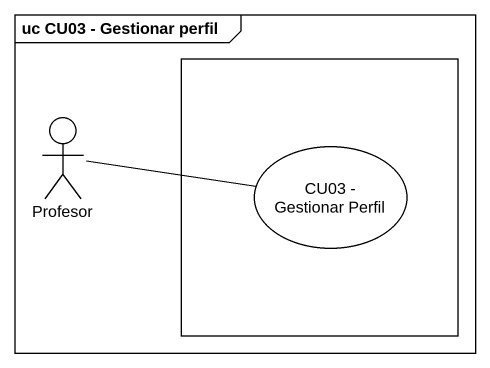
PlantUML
@startuml
mainframe uc CU03 - Gestionar perfil
rectangle " " as rectangle1 {
  usecase "CU03 - Gestionar Perfil" as CU03_Gestionar_Perfil
}
actor Profesor
Profesor -right- CU03_Gestionar_Perfil
@enduml
